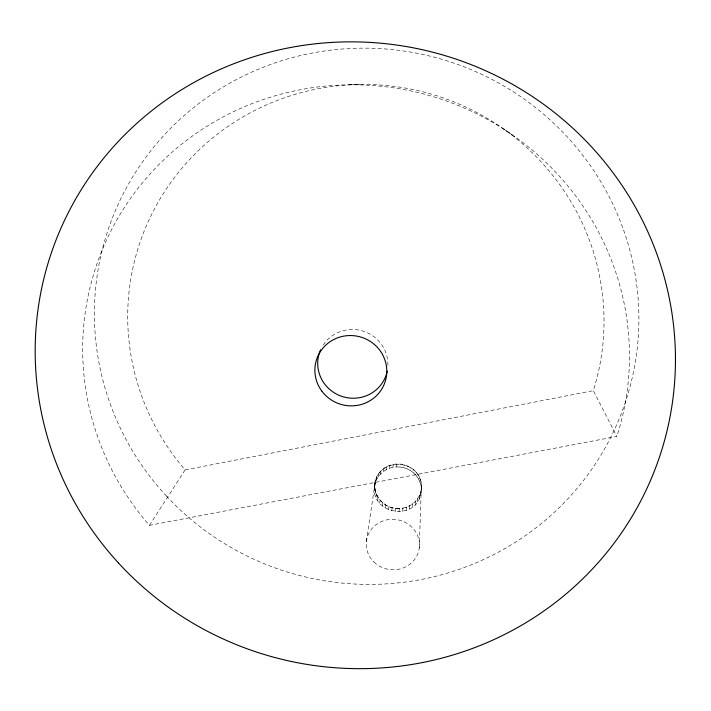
<?xml version="1.0" encoding="UTF-8"?>
<svg xmlns="http://www.w3.org/2000/svg" width="711" height="711" viewBox="0 0 711 711"><rect width="100%" height="100%" fill="white"/><g stroke="black" fill="none" stroke-linecap="round" stroke-linejoin="round"><path stroke-width="0.53" stroke-dasharray="3.56 2.67" d="M374.466 490.279C371.622 454.445 426.955 456.693 421.179 492.11C417.375 523.083 367.676 514.08 375.008 483.693M419.312 547.728L421.365 485.506M420.494 495.567L421.285 488.999M421.303 488.59L420.948 482.022M419.241 498.864L419.357 495.7L420.601 492.43A23.294 22.272 8 0 0 392.232 464.638A23.294 22.272 8 0 0 381.567 501.744A23.294 22.272 8 0 0 420.565 492.43M420.841 485.089L419.81 481.685L419.925 478.645M417.473 501.922L417.597 498.74L419.357 495.7M419.81 481.685L418.237 478.467L418.361 475.455M415.215 504.677L415.366 501.468L417.597 498.74M418.237 478.467L416.166 475.526L416.308 472.531M412.54 507.05L412.709 503.832L415.366 501.468M416.166 475.526L413.633 472.922L413.793 469.944M409.5 508.987L409.696 505.752L412.709 503.832M413.633 472.922L410.709 470.726L410.896 467.758M406.185 510.445L406.399 507.201L409.696 505.752M410.709 470.726L407.474 468.993L407.679 466.043M402.666 511.387L402.906 508.143L406.399 507.201M407.474 468.993L403.99 467.758L404.23 464.816M399.031 511.787L399.298 508.534L402.906 508.143M403.99 467.758L400.364 467.065L400.622 464.132M395.36 511.644L395.663 508.392C384.909 507.298 375.452 498.135 374.919 487.186M374.555 486.768C375.621 475.775 385.789 467.145 396.667 466.923L396.96 463.99M391.761 510.951L392.081 507.707M388.304 509.734L388.659 506.499M393.005 467.34L393.325 464.407M385.086 508.018L385.46 504.792M389.468 468.3L389.815 465.358M386.144 469.784L386.508 466.834M382.18 505.841L382.58 502.633M379.656 503.264L380.074 500.073M383.105 471.748L383.496 468.78M377.577 500.348L378.012 497.176M380.429 474.148L380.847 471.162M375.995 497.158L376.439 494.012M378.19 476.921L378.625 473.917M374.946 493.772L375.399 490.652M376.439 480.005L376.883 476.983M366.369 541.578L374.973 483.702M375.221 483.311L375.666 480.263M149.426 525.34L185.109 469.891A238.496 234.177 16.2 0 1 317.613 88.839A238.496 234.177 16.2 0 1 593.321 390.659L616.846 436.43L149.426 525.34A273.904 267.318 16.2 0 1 300.602 89.684A273.904 267.318 16.2 0 1 616.846 436.43M185.109 469.891L593.321 390.659M349.954 84.813L361.312 84.44M396.667 466.923L400.364 467.065M395.663 508.392L399.298 508.534M503.93 129.206L514.648 136.494M323.167 345.057A35.186 34.306 16.2 0 1 363.33 331.21A35.186 34.306 16.2 0 1 387.895 365.792M373.924 562.019A26.654 25.232 8.6 0 0 418.53 551.612A26.654 25.232 8.6 0 0 386.109 520.008A26.654 25.232 8.6 0 0 373.924 562.019M166.356 495.976A272.624 267.745 16.2 0 0 626.489 398.764A272.624 267.745 16.2 0 0 307.081 54.08A272.624 267.745 16.2 0 0 166.356 495.976"/><path stroke-width="1.07" d="M387.228 371.142A35.186 34.306 16.2 0 1 342.302 396.525A35.186 34.306 16.2 0 1 320.59 349.794M321.719 390.961A36.039 35.097 16.2 0 0 383.673 385.486A36.039 35.097 16.2 0 0 347.084 335.681A36.039 35.097 16.2 0 0 321.719 390.961M118.515 563.032A320.759 312.787 16.2 0 0 660.297 454.587A320.759 312.787 16.2 0 0 287.137 48.17A320.759 312.787 16.2 0 0 118.515 563.032"/></g></svg>
